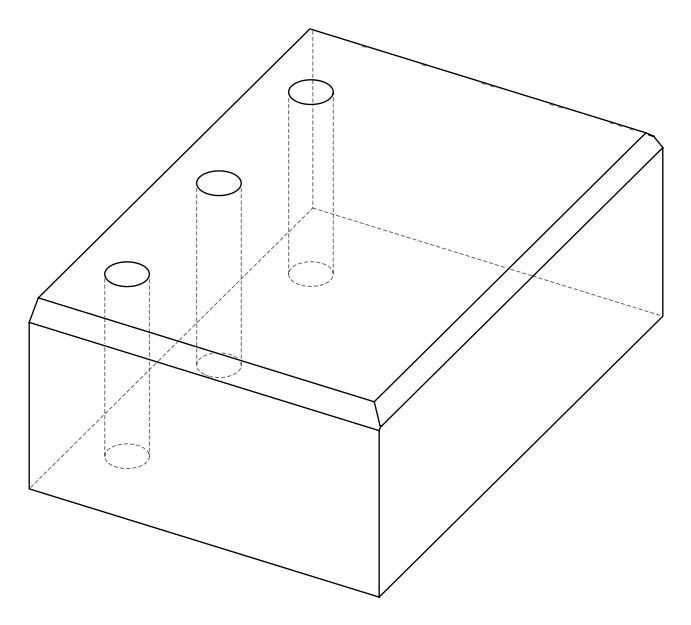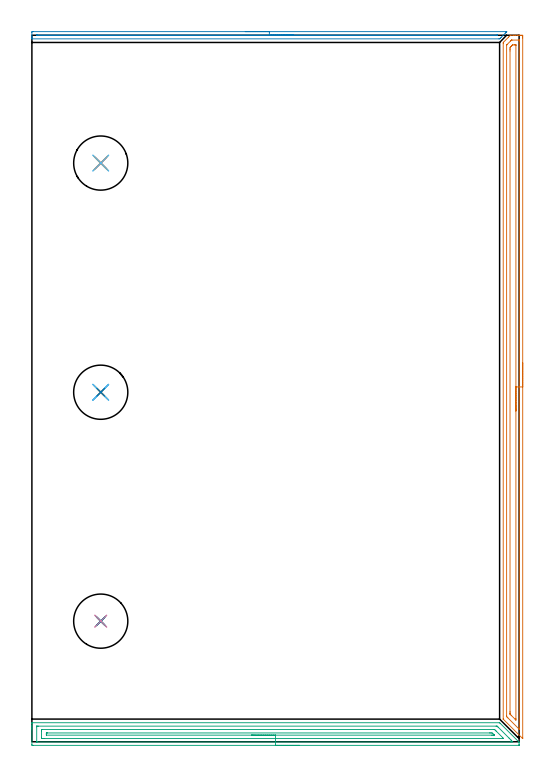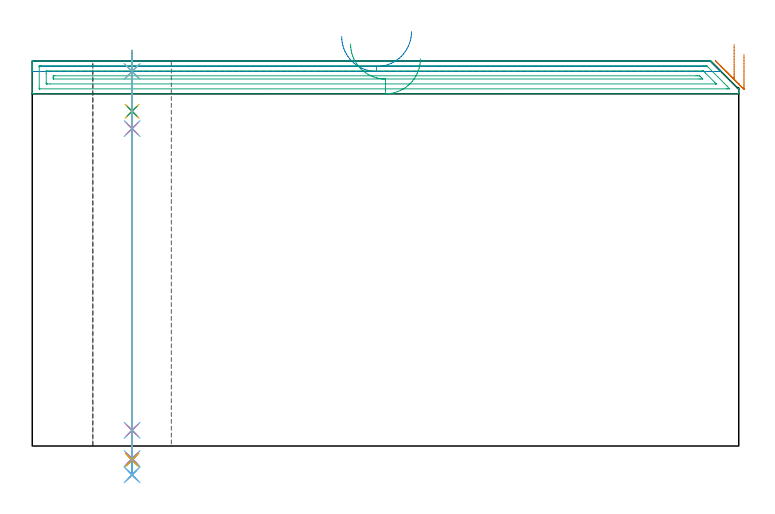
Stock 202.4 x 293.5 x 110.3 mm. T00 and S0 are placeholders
(PLAN: 18 operations, 13 tool changes, 21.8 min)
(1 AREA_MILL | FG_CHAMFER_SURFACE | UGT0205_001 | 7.13 min | 9631 mm3)
(2 AREA_MILL_1 | FG_CHAMFER_SURFACE_1 | UGT0205_001 | 3.27 min | 879 mm3)
(3 AREA_MILL_2 | FG_CHAMFER_SURFACE_2 | UGT0205_001 | 6.56 min | 8719 mm3)
(4 SPOT_DRILL | STEP1HOLE | NXT0321_9005460120000 | 0.05 min | 183 mm3)
(5 SPOT_DRILL_1 | STEP1HOLE_1 | NXT0321_9005460120000 | 0.05 min | 184 mm3)
(6 SPOT_DRILL_2 | STEP1HOLE_2 | NXT0321_9005460120000 | 0.05 min | 183 mm3)
(7 DRILL_BLIND_HOLE_INTO_CENTER | STEP1HOLE | NXT0301_067 | 0.07 min | 818 mm3)
(8 GUN_DRILL_THROUGH_HOLE | STEP1HOLE | UGT0307_006 | 0.54 min | 6150 mm3)
(9 DRILL_TO_ENLARGE_THROUGH_HOLE | STEP1HOLE | NXT0301_104 | 0.47 min | 9805 mm3)
(10 DRILL_TO_ENLARGE_THROUGH_HOLE_1 | STEP1HOLE | UGT0301_054 | 0.48 min | 26869 mm3)
(11 DRILL_BLIND_HOLE_INTO_CENTER_1 | STEP1HOLE_1 | NXT0301_067 | 0.07 min | 817 mm3)
(12 GUN_DRILL_THROUGH_HOLE_1 | STEP1HOLE_1 | UGT0307_006 | 0.54 min | 6157 mm3)
(13 DRILL_TO_ENLARGE_THROUGH_HOLE_2 | STEP1HOLE_1 | NXT0301_104 | 0.47 min | 9801 mm3)
(14 DRILL_TO_ENLARGE_THROUGH_HOLE_3 | STEP1HOLE_1 | UGT0301_054 | 0.48 min | 26873 mm3)
(15 DRILL_BLIND_HOLE_INTO_CENTER_2 | STEP1HOLE_2 | NXT0301_067 | 0.07 min | 818 mm3)
(16 GUN_DRILL_THROUGH_HOLE_2 | STEP1HOLE_2 | UGT0307_006 | 0.54 min | 6149 mm3)
(17 DRILL_TO_ENLARGE_THROUGH_HOLE_4 | STEP1HOLE_2 | NXT0301_104 | 0.47 min | 9807 mm3)
(18 DRILL_TO_ENLARGE_THROUGH_HOLE_5 | STEP1HOLE_2 | UGT0301_054 | 0.48 min | 26872 mm3)
(TOOL UGT0205_001 | Chamfer Mill 20 x 3 x 45 deg. | D20 FL50 Z2)
(TOOL NXT0321_9005460120000 | NC Spot Drill, 142deg, 12mm, Carbide, Uncoated | D12 PA142 FL30 Z2)
(TOOL NXT0301_067 | Carbide Drill 9.6mm [860.1-0960-029A1-MM 2214] | D9.6 PA140 FL47 Z2)
(TOOL UGT0307_006 | Gun Drill 9 mm | D9 PA130 FL24 Z1)
(TOOL NXT0301_104 | Carbide Drill 14mm [860.1-1400-112A1-MM 2214] | D14 PA140 FL123 Z2)
(TOOL UGT0301_054 | Twist Drill 22.5 mm | D22.5 PA118 FL155 Z2)
(OP 1 AREA_MILL)
G17 G21 G94 G90
T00 M6
G54
G17 G0 G90 X203.9 Y157.4 S1061 M3
G43 Z120.3 H0
Z112.2
G94 G1 Y157.362 Z111.329 F250.
Y157.248 Z110.464
Y157.059 Z109.612
Y156.797 Z108.78
Y156.463 Z107.974
Y156.06 Z107.2
Y155.592 Z106.464
Y155.06 Z105.772
Y154.471 Z105.129
Y153.828 Z104.54
Y153.136 Z104.009
Y152.4 Z103.54
Y151.626 Z103.137
Y150.82 Z102.803
Y149.988 Z102.541
Y149.137 Z102.352
Y148.272 Z102.238
Y147.4 Z102.2
Y1.842
X203.899 Y1.461 Z102.201
X203.898 Y1.429 Z102.202
X203.892 Y1.318 Z102.206
X203.835 Y1.37 Z102.263
X203.739 Y1.461 Z102.359
X195.86 Y9.34 Z110.24
X195.804 Y9.397 Z110.295
X195.803 Y9.402 Z110.296
X195.8 Y9.417 Z110.3
Y290.215
X195.806 Y290.503 Z110.292
X195.909 Y290.61 Z110.189
X198.079 Y292.78 Z108.019
X198.789 Y293.488 Z107.31
X198.805 Y293.5 Z107.293
X200.096 Z106.003
X200.735 Z105.36
X201.941 Z104.157
X202.506 Z103.588
X203.109 Z102.986
X203.392 Y293.497 Z102.704
X203.891 Y293.492 Z102.205
X203.893 Y293.398 Z102.203
X203.898 Y292.893 Z102.202
X203.9 Y292.381 Z102.2
Y147.4
X202.486 Z103.614
X202.485 Y5.478 Z103.615
X202.481 Y5.281 Z103.619
X202.479 Y5.197 Z103.621
X202.436 Y5.226 Z103.664
X202.37 Y5.287 Z103.73
X202.173 Y5.478 Z103.927
X197.71 Y9.941 Z108.39
X197.336 Y10.323 Z108.764
X197.23 Y10.432 Z108.87
X197.221 Y10.487 Z108.879
X197.214 Y10.833 Z108.886
X197.215 Y289.322 Z108.885
X197.219 Y289.43 Z108.881
X197.221 Y289.454 Z108.879
X197.237 Y289.475 Z108.863
X197.277 Y289.521 Z108.823
X197.41 Y289.659 Z108.69
X198.911 Y291.161 Z107.189
X198.964 Y291.213 Z107.136
X199.228 Y291.466 Z106.872
X199.276 Y291.49 Z106.824
X199.337 Y291.494 Z106.763
X199.462 Y291.499 Z106.638
X202.117 Y291.5 Z103.983
X202.357 Y291.497 Z103.743
X202.46 Y291.492 Z103.64
X202.476 Y291.49 Z103.624
X202.479 Y291.477 Z103.621
X202.482 Y291.429 Z103.618
X202.485 Y291.329 Z103.615
X202.486 Y291.128 Z103.614
Y147.4
X201.072 Z105.028
X201.071 Y9.603 Z105.029
X201.067 Y9.048 Z105.033
X201.066 Y9.047 Z105.034
X201.056 Y9.048 Z105.044
X200.735 Y9.365 Z105.365
X199.266 Y10.833 Z106.834
X198.964 Y11.137 Z107.136
X198.674 Y11.436 Z107.426
X198.64 Y11.472 Z107.46
X198.636 Y11.524 Z107.464
X198.631 Y11.613 Z107.469
X198.63 Y11.726 Z107.47
X198.629 Y12.064 Z107.471
Y12.619
Y286.983
Y287.537
X198.631 Y287.873 Z107.469
X198.636 Y288.43 Z107.464
X198.799 Y288.597 Z107.301
X198.964 Y288.764 Z107.136
X199.242 Y289.042 Z106.858
X199.525 Y289.322 Z106.575
X199.692 Y289.481 Z106.408
X199.85 Y289.49 Z106.25
X200.56 Y289.499 Z105.54
X200.735 Z105.365
X200.912 Y289.497 Z105.188
X201.029 Y289.493 Z105.071
X201.065 Y289.49 Z105.035
X201.067 Y289.475 Z105.033
X201.069 Y289.435 Z105.031
X201.071 Y289.322 Z105.029
X201.072 Y147.4 Z105.028
Y146.528 Z105.067
Y145.664 Z105.18
Y144.812 Z105.369
Y143.98 Z105.632
Y143.174 Z105.965
Y142.4 Z106.368
Y141.664 Z106.837
Y140.972 Z107.368
Y140.329 Z107.957
Y139.74 Z108.601
Y139.209 Z109.293
Y138.74 Z110.028
Y138.337 Z110.802
Y138.003 Z111.608
Y137.741 Z112.44
Y137.552 Z113.292
Y137.438 Z114.157
Y137.4 Z115.028
G0 Z120.3
M5
M2
(OP 2 AREA_MILL_1)
G17 G21 G94 G90
T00 M6
G54
G17 G0 G90 X88.65 Y295. S1061 M3
G43 Z120.3 H0
Z117.3
G94 G1 X88.688 Z116.428 F250.
X88.802 Z115.564
X88.991 Z114.712
X89.253 Z113.88
X89.587 Z113.074
X89.99 Z112.3
X90.458 Z111.564
X90.99 Z110.872
X91.579 Z110.229
X92.222 Z109.64
X92.914 Z109.108
X93.65 Z108.64
X94.424 Z108.237
X95.23 Z107.903
X96.062 Z107.641
X96.914 Z107.452
X97.778 Z107.338
X98.65 Z107.3
X197.059
X197.216 Y294.997 Z107.303
X197.287 Y294.992 Z107.306
X197.139 Y294.839 Z107.457
X197.006 Y294.705 Z107.593
X196.741 Y294.441 Z107.859
X194.926 Y292.626 Z109.674
X194.493 Y292.192 Z110.107
X194.418 Y292.119 Z110.18
X194.295 Y292.004 Z110.29
X194.035 Y292. Z110.3
X0.146
X0.01 Y292.003 Z110.288
X0.007 Y292.05 Z110.241
X0. Y292.397 Z109.902
Y292.917 Z109.382
Y293.5 Z108.795
Y294.684 Z107.613
X0.002 Y294.991 Z107.305
X0.449 Y295. Z107.3
X98.65
Y293.586 Z108.714
X193.143 Y293.585 Z108.715
X193.228 Y293.584 Z108.716
X193.398 Y293.579 Z108.721
X193.416 Y293.576 Z108.724
X193.408 Y293.564 Z108.736
X193.383 Y293.536 Z108.764
X193.347 Y293.5 Z108.8
X193.274 Y293.436 Z108.864
X193.253 Y293.421 Z108.879
X193.225 Y293.418 Z108.882
X193.143 Y293.416 Z108.884
X192.337 Y293.414 Z108.886
X2.374 Y293.415 Z108.885
X2.012 Y293.421 Z108.879
X2.008 Y293.447 Z108.853
X2.003 Y293.5 Z108.8
Y293.547 Z108.753
X2.006 Y293.569 Z108.731
X2.008 Y293.576 Z108.724
X2.033 Y293.579 Z108.721
X2.203 Y293.584 Z108.716
X2.289 Y293.585 Z108.715
X98.65 Y293.586 Z108.714
X99.522 Z108.752
X100.386 Z108.866
X101.238 Z109.055
X102.07 Z109.317
X102.876 Z109.651
X103.65 Z110.054
X104.386 Z110.523
X105.078 Z111.054
X105.721 Z111.643
X106.31 Z112.286
X106.842 Z112.978
X107.31 Z113.714
X107.713 Z114.488
X108.047 Z115.294
X108.309 Z116.126
X108.498 Z116.978
X108.612 Z117.843
X108.65 Z118.714
G0 Z120.3
M5
M2
(OP 3 AREA_MILL_2)
G17 G21 G94 G90
T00 M6
G54
G17 G0 G90 X111.2 Y-1.5 S1061 M3
G43 Z120.3 H0
Z110.9
G94 G1 X111.162 Z110.028 F250.
X111.048 Z109.164
X110.859 Z108.312
X110.597 Z107.48
X110.263 Z106.674
X109.86 Z105.9
X109.391 Z105.164
X108.86 Z104.472
X108.271 Z103.829
X107.628 Z103.24
X106.936 Z102.709
X106.2 Z102.24
X105.426 Z101.837
X104.62 Z101.503
X103.788 Z101.241
X102.936 Z101.052
X102.072 Z100.938
X101.2 Z100.9
X0.627
X0.287 Y-1.497 Z100.902
X0.01 Y-1.493 Z100.904
X0. Y-1.165 Z101.232
Y4.946 Z107.341
Y5.468 Z107.865
Y5.819 Z108.215
Y6.341 Z108.737
Y6.692 Z109.087
Y7.631 Z110.031
X0.003 Y7.768 Z110.16
X0.01 Y7.897 Z110.289
X0.18 Y7.9 Z110.3
X194.174
X194.295 Y7.896 Z110.289
X194.366 Y7.836 Z110.232
X194.621 Y7.579 Z109.978
X202.203 Y-0.001 Z102.395
X202.369 Y-0.172 Z102.225
X202.397 Y-0.207 Z102.188
X202.4 Y-0.383 Z102.016
X202.399 Y-1.165 Z101.229
Y-1.34 Z101.055
X202.396 Y-1.491 Z100.905
X202.387 Y-1.492 Z100.904
X202.22 Y-1.5 Z100.9
X101.2
Y-0.086 Z102.314
X2.203 Y-0.085 Z102.315
X2.058 Y-0.084 Z102.316
X2.023 Y-0.082 Z102.318
X2.012 Y-0.079 Z102.321
X2.008 Y-0.072 Z102.328
X2.004 Y-0.04 Z102.36
X2.001 Y0.112 Z102.512
Y6.223 Z108.623
X2.005 Y6.359 Z108.759
X2.01 Y6.466 Z108.866
X2.017 Y6.48 Z108.88
X2.032 Y6.481 Z108.881
X2.074 Y6.483 Z108.883
X2.415 Y6.485 Z108.885
X2.626 Y6.486 Z108.886
X192.833 Y6.485 Z108.885
X193.047 Y6.484 Z108.884
X193.215 Y6.481 Z108.881
X193.253 Y6.479 Z108.879
X193.357 Y6.382 Z108.782
X193.51 Y6.236 Z108.636
X193.727 Y6.023 Z108.423
X198.247 Y1.503 Z103.903
X199.091 Y0.657 Z103.057
X199.163 Y0.581 Z102.981
X199.766 Y-0.079 Z102.321
X199.091 Y-0.084 Z102.316
X198.879 Y-0.085 Z102.315
X101.2 Y-0.086 Z102.314
Y1.328 Z103.728
X5.097
X4.33 Y1.329 Z103.729
X4.203 Y1.332 Z103.732
X4.075 Y1.335 Z103.735
X4.009 Y1.341 Z103.741
X4.006 Y1.388 Z103.788
X4.003 Y1.454 Z103.854
X4. Y1.651 Z104.051
Y4.271 Z106.671
X4.005 Y4.946 Z107.346
X4.008 Y5.045 Z107.445
X4.01 Y5.064 Z107.464
X4.033 Y5.066 Z107.466
X4.077 Y5.069 Z107.469
X4.203 Y5.071 Z107.471
X191.939
X192.068 Y5.07 Z107.47
X192.153 Y5.068 Z107.468
X192.217 Y5.065 Z107.465
X192.245 Y5.044 Z107.444
X192.348 Y4.946 Z107.346
X192.833 Y4.467 Z106.867
X195.515 Y1.785 Z104.185
X195.843 Y1.454 Z103.854
X195.947 Y1.344 Z103.744
X195.954 Y1.336 Z103.736
X195.925 Y1.333 Z103.733
X195.857 Y1.33 Z103.73
X195.772 Y1.329 Z103.729
X195.644 Y1.328 Z103.728
X101.2
Y2.743 Z105.143
X6.103
X6.058 Y2.744 Z105.144
X6.024 Y2.748 Z105.148
X6.01 Y2.751 Z105.151
X6.008 Y2.772 Z105.172
X6. Y3.191 Z105.591
Y3.2 Z105.6
X6.01 Y3.631 Z106.031
X6.012 Y3.651 Z106.051
X6.053 Y3.653 Z106.053
X6.136 Y3.656 Z106.056
X6.26 Y3.657 Z106.057
X6.416
X190.151
X190.579 Y3.655 Z106.055
X191.045 Y3.65 Z106.05
X191.194 Y3.645 Z106.045
X191.347 Y3.497 Z105.897
X191.65 Y3.2 Z105.6
X191.939 Y2.912 Z105.312
X191.997 Y2.852 Z105.252
X192.034 Y2.811 Z105.211
X192.085 Y2.749 Z105.149
X192.006 Y2.746 Z105.146
X191.939 Y2.744 Z105.144
X191.513 Y2.743 Z105.143
X191.045
X101.2
X100.328 Z105.181
X99.463 Z105.295
X98.612 Z105.483
X97.78 Z105.746
X96.974 Z106.08
X96.2 Z106.482
X95.464 Z106.951
X94.772 Z107.482
X94.129 Z108.072
X93.54 Z108.715
X93.008 Z109.407
X92.54 Z110.143
X92.137 Z110.917
X91.803 Z111.722
X91.541 Z112.554
X91.352 Z113.406
X91.238 Z114.271
X91.2 Z115.143
G0 Z120.3
M5
M2
(OP 4 SPOT_DRILL)
G17 G21 G94 G90
T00 M6
G54
G17 G0 G90 X28.6 Y50.1 S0 M3
G43 Z120.3 H0
G94 G81 G98 Z107.3 F250. R113.3
G80
M5
M2
(OP 5 SPOT_DRILL_1)
G17 G21 G94 G90
T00 M6
G54
G17 G0 G90 X28.6 Y145.2 S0 M3
G43 Z120.3 H0
G94 G81 G98 Z107.3 F250. R113.3
G80
M5
M2
(OP 6 SPOT_DRILL_2)
G17 G21 G94 G90
T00 M6
G54
G17 G0 G90 X28.6 Y240.4 S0 M3
G43 Z120.3 H0
G94 G81 G98 Z107.3 F250. R113.3
G80
M5
M2
(OP 7 DRILL_BLIND_HOLE_INTO_CENTER)
G17 G21 G94 G90
T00 M6
G54
G17 G0 G90 X28.6 Y50.1 S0 M3
G43 Z120.3 H1
G94 G81 G98 Z95.9 F250. R112.3
G80
M5
M2
(OP 8 GUN_DRILL_THROUGH_HOLE)
G17 G21 G94 G90
T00 M6
G54
G17 G0 G90 X28.6 Y50.1 M8
G43 Z120.3 H0
Z106.468
S716 M3
G94 G1 Z90.939 F125. M26
G4 X.084
Z4.5 F250.
G4 X.084
Z-3.598 F125.
G4 X.084
M5
M9
G0 Z106.468
Z120.3
M2
(OP 9 DRILL_TO_ENLARGE_THROUGH_HOLE)
G17 G21 G94 G90
T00 M6
G54
G17 G0 G90 X28.6 Y50.1 S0 M3
G43 Z120.3 H1
G94 G73 G98 Z-4.048 F250. Q12.705 R112.3
G80
M5
M2
(OP 10 DRILL_TO_ENLARGE_THROUGH_HOLE_1)
G17 G21 G94 G90
T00 M6
G54
G17 G0 G90 X28.6 Y50.1 S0 M3
G43 Z120.3 H0
G94 G73 G98 Z-8.26 F250. Q19.76 R112.3
G80
M5
M2
(OP 11 DRILL_BLIND_HOLE_INTO_CENTER_1)
G17 G21 G94 G90
T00 M6
G54
G17 G0 G90 X28.6 Y145.2 S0 M3
G43 Z120.3 H1
G94 G81 G98 Z95.9 F250. R112.3
G80
M5
M2
(OP 12 GUN_DRILL_THROUGH_HOLE_1)
G17 G21 G94 G90
T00 M6
G54
G17 G0 G90 X28.6 Y145.2 M8
G43 Z120.3 H0
Z106.468
S716 M3
G94 G1 Z90.939 F125. M26
G4 X.084
Z4.5 F250.
G4 X.084
Z-3.598 F125.
G4 X.084
M5
M9
G0 Z106.468
Z120.3
M2
(OP 13 DRILL_TO_ENLARGE_THROUGH_HOLE_2)
G17 G21 G94 G90
T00 M6
G54
G17 G0 G90 X28.6 Y145.2 S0 M3
G43 Z120.3 H1
G94 G73 G98 Z-4.048 F250. Q12.705 R112.3
G80
M5
M2
(OP 14 DRILL_TO_ENLARGE_THROUGH_HOLE_3)
G17 G21 G94 G90
T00 M6
G54
G17 G0 G90 X28.6 Y145.2 S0 M3
G43 Z120.3 H0
G94 G73 G98 Z-8.26 F250. Q19.76 R112.3
G80
M5
M2
(OP 15 DRILL_BLIND_HOLE_INTO_CENTER_2)
G17 G21 G94 G90
T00 M6
G54
G17 G0 G90 X28.6 Y240.4 S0 M3
G43 Z120.3 H1
G94 G81 G98 Z95.9 F250. R112.3
G80
M5
M2
(OP 16 GUN_DRILL_THROUGH_HOLE_2)
G17 G21 G94 G90
T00 M6
G54
G17 G0 G90 X28.6 Y240.4 M8
G43 Z120.3 H0
Z106.468
S716 M3
G94 G1 Z90.939 F125. M26
G4 X.084
Z4.5 F250.
G4 X.084
Z-3.598 F125.
G4 X.084
M5
M9
G0 Z106.468
Z120.3
M2
(OP 17 DRILL_TO_ENLARGE_THROUGH_HOLE_4)
G17 G21 G94 G90
T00 M6
G54
G17 G0 G90 X28.6 Y240.4 S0 M3
G43 Z120.3 H1
G94 G73 G98 Z-4.048 F250. Q12.705 R112.3
G80
M5
M2
(OP 18 DRILL_TO_ENLARGE_THROUGH_HOLE_5)
G17 G21 G94 G90
T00 M6
G54
G17 G0 G90 X28.6 Y240.4 S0 M3
G43 Z120.3 H0
G94 G73 G98 Z-8.26 F250. Q19.76 R112.3
G80
M5
M2
